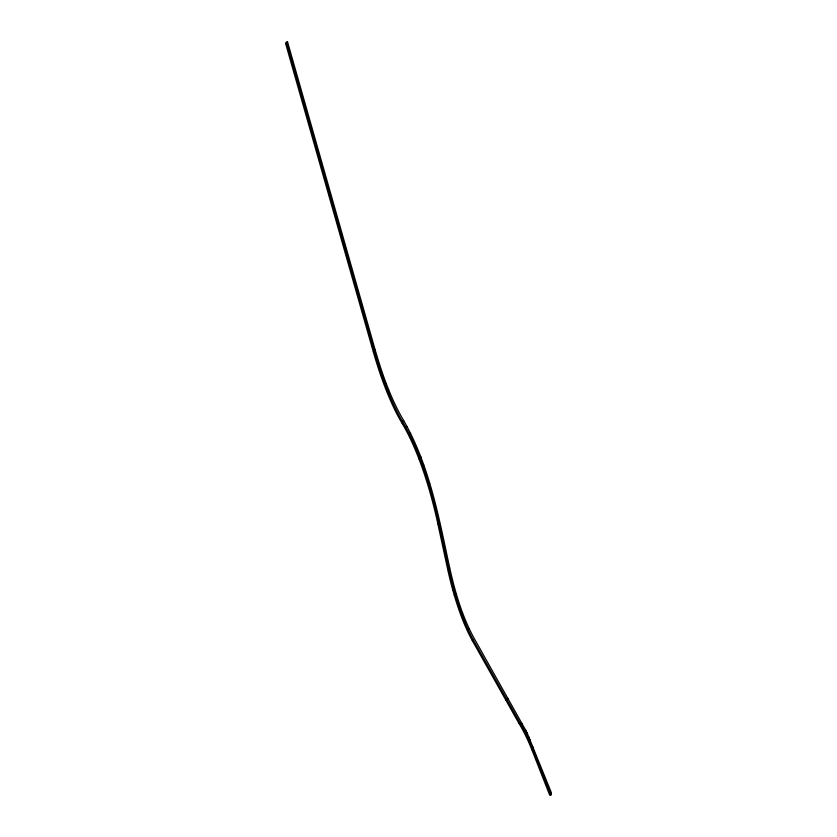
<?xml version="1.0" encoding="UTF-8"?>
<svg xmlns="http://www.w3.org/2000/svg" width="837" height="837" viewBox="0 0 837 837"><rect width="100%" height="100%" fill="white"/><g stroke="black" fill="none" stroke-linecap="round" stroke-linejoin="round"><path stroke-width="1.26" d="M452.702 589.761L454.606 596.394A122.192 35.51 80.6 0 0 472.288 640.546L518.888 723.314A133.219 38.711 80.6 0 1 531.819 749.68L549.7 795.15L550.934 794.941L551.405 792.765L526.996 732.553L473.721 637.574C461.982 615.886 455.087 591.958 449.731 567.999C438.933 517.831 429.622 465.717 403.696 420.634C390.806 398.726 382.331 374.547 375.269 350.222L287.551 41.85L286.317 42.059L285.595 43.461L373.323 351.875A171.062 49.707 80.6 0 0 402.294 423.658A164.512 47.814 80.6 0 1 437.877 523.952L447.607 568.993A122.192 35.51 80.6 0 0 452.702 589.771M454.993 593.831L454.282 595.274L455.516 595.076L456.238 593.632M420.865 457.128L420.122 458.571L418.887 458.781M550.934 794.941L533.054 749.471A133.219 38.711 80.6 0 0 520.122 723.116L473.522 640.336A122.192 35.51 80.6 0 1 455.841 596.185L453.936 589.551A122.192 35.51 80.6 0 1 448.852 568.804L439.111 523.742A164.512 47.814 80.6 0 0 403.528 423.449A171.062 49.707 80.6 0 1 374.557 351.666L286.829 43.262L287.551 41.85M330.521 192.908L329.799 194.32L328.564 194.519M373.49 343.965L372.768 345.378L371.534 345.576M285.595 43.461L286.829 43.262M374.034 350.421L375.269 350.222M373.323 351.875L374.557 351.666M378.24 364.357L379.475 364.147M385.02 383.806L386.255 383.597M387.395 389.854L388.63 389.655M402.461 420.833L403.696 420.634M402.294 423.658L403.528 423.449M405.935 426.943L407.169 426.734M409.387 433.629L410.622 433.43M419.379 456.657L420.613 456.447M422.528 465.205L423.763 464.995M428.502 483.409L429.737 483.211M437.877 523.952L439.111 523.742M448.496 568.197L449.731 567.999M447.607 568.993L448.852 568.783M455.297 594.866L456.531 594.668M461.302 612.946L462.537 612.736M467.883 628.744L469.118 628.535M472.288 640.546L473.522 640.336M506.709 698.571L507.944 698.372L507.107 699.994L505.872 700.203M518.888 723.314L520.122 723.116M521.273 724.246L522.508 724.036M524.653 730.523L525.887 730.324M525.762 732.752L526.996 732.553M527.969 737.407L529.204 737.209M529.057 739.835L530.292 739.626M532.269 747.462L533.504 747.263M531.819 749.68L533.054 749.471"/></g></svg>
